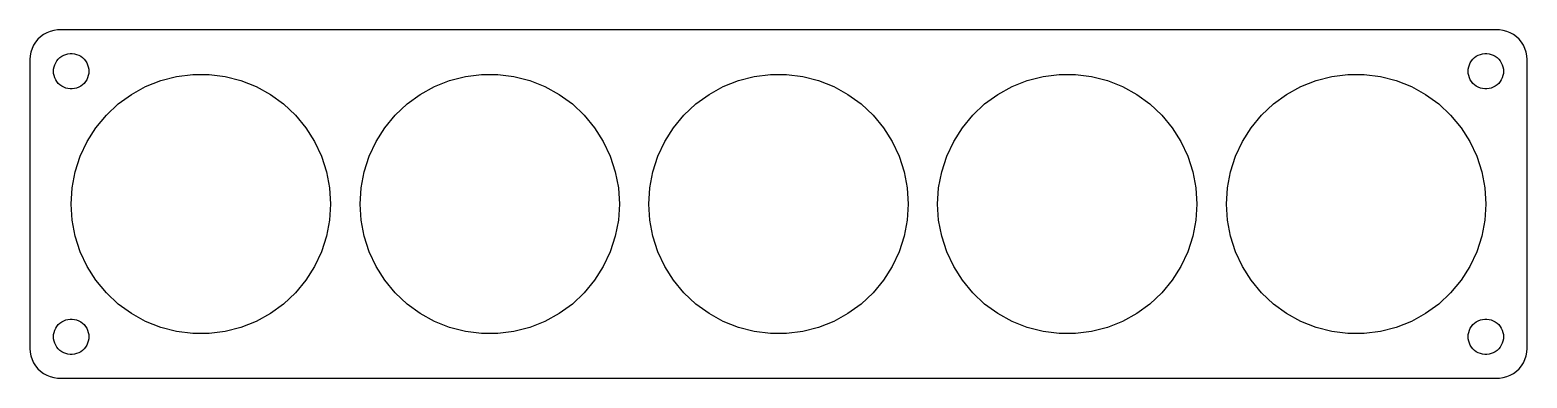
# Model space of a CAD drawing. Header units: metres. Extents: x -127 to 127, y -29 to 29.
import ezdxf

# ---------------------------------------------------------------- set-up
doc = ezdxf.new("R2010")
doc.units = ezdxf.units.M

msp = doc.modelspace()

# ---------------------------------------------------------------- linework, layer by layer
for p, q in [((-125.187, 28.3526), (-125.645, 27.9227)), ((-124.679, 28.7216), (-125.187, 28.3526)), ((-124.129, 29.0241), (-124.679, 28.7216)), ((-123.545, 29.2553), (-124.129, 29.0241)), ((-122.937, 29.4114), (-123.545, 29.2553)), ((-122.314, 29.4901), (-122.937, 29.4114)), ((122.314, 29.4901), (-122.314, 29.4901)), ((122.937, 29.4114), (122.314, 29.4901)), ((123.545, 29.2553), (122.937, 29.4114)), ((124.129, 29.0241), (123.545, 29.2553)), ((124.679, 28.7216), (124.129, 29.0241)), ((125.187, 28.3526), (124.679, 28.7216)), ((125.645, 27.9227), (125.187, 28.3526)), ((-126.843, 25.7434), (-126.961, 25.1267)), ((-126.649, 26.3406), (-126.843, 25.7434)), ((-126.382, 26.9088), (-126.649, 26.3406)), ((-126.045, 27.4389), (-126.382, 26.9088)), ((-125.645, 27.9227), (-126.045, 27.4389)), ((-120.927, 25.3532), (-120.562, 25.4469)), ((-120.562, 25.4469), (-120.188, 25.4941)), ((-120.188, 25.4941), (-119.812, 25.4941)), ((-119.812, 25.4941), (-119.438, 25.4469)), ((-119.438, 25.4469), (-119.073, 25.3532)), ((119.073, 25.3532), (119.438, 25.4469)), ((119.438, 25.4469), (119.812, 25.4941)), ((119.812, 25.4941), (120.188, 25.4941)), ((120.188, 25.4941), (120.562, 25.4469)), ((120.562, 25.4469), (120.927, 25.3532)), ((126.045, 27.4389), (125.645, 27.9227)), ((126.382, 26.9088), (126.045, 27.4389)), ((126.649, 26.3406), (126.382, 26.9088)), ((126.843, 25.7434), (126.649, 26.3406)), ((126.961, 25.1267), (126.843, 25.7434)), ((-126.961, 25.1267), (-127, 24.5)), ((-127, 24.5), (-127, -24.5)), ((-123, 22.5), (-122.976, 22.876)), ((-122.976, 22.876), (-122.906, 23.2461)), ((-122.906, 23.2461), (-122.789, 23.6044)), ((-122.789, 23.6044), (-122.629, 23.9453)), ((-122.629, 23.9453), (-122.427, 24.2634)), ((-122.427, 24.2634), (-122.187, 24.5536)), ((-122.187, 24.5536), (-121.912, 24.8115)), ((-121.912, 24.8115), (-121.607, 25.033)), ((-121.607, 25.033), (-121.277, 25.2145)), ((-121.277, 25.2145), (-120.927, 25.3532)), ((-119.073, 25.3532), (-118.723, 25.2145)), ((-118.723, 25.2145), (-118.393, 25.033)), ((-118.393, 25.033), (-118.088, 24.8115)), ((-118.088, 24.8115), (-117.813, 24.5536)), ((-117.813, 24.5536), (-117.573, 24.2634)), ((-117.573, 24.2634), (-117.371, 23.9453)), ((-117.371, 23.9453), (-117.211, 23.6044)), ((-117.211, 23.6044), (-117.094, 23.2461)), ((-117.094, 23.2461), (-117.024, 22.876)), ((-117.024, 22.876), (-117, 22.5)), ((117, 22.5), (117.024, 22.876)), ((117.024, 22.876), (117.094, 23.2461)), ((117.094, 23.2461), (117.211, 23.6044)), ((117.211, 23.6044), (117.371, 23.9453)), ((117.371, 23.9453), (117.573, 24.2634)), ((117.573, 24.2634), (117.813, 24.5536)), ((117.813, 24.5536), (118.088, 24.8115)), ((118.088, 24.8115), (118.393, 25.033)), ((118.393, 25.033), (118.723, 25.2145)), ((118.723, 25.2145), (119.073, 25.3532)), ((120.927, 25.3532), (121.277, 25.2145)), ((121.277, 25.2145), (121.607, 25.033)), ((121.607, 25.033), (121.912, 24.8115)), ((121.912, 24.8115), (122.187, 24.5536)), ((122.187, 24.5536), (122.427, 24.2634)), ((122.427, 24.2634), (122.629, 23.9453)), ((122.629, 23.9453), (122.789, 23.6044)), ((122.789, 23.6044), (122.906, 23.2461)), ((122.906, 23.2461), (122.976, 22.876)), ((122.976, 22.876), (123, 22.5)), ((127, 24.5), (126.961, 25.1267)), ((127, -24.5), (127, 24.5)), ((-122.976, 22.124), (-123, 22.5)), ((-122.906, 21.7539), (-122.976, 22.124)), ((-122.789, 21.3956), (-122.906, 21.7539)), ((-122.629, 21.0547), (-122.789, 21.3956)), ((-122.427, 20.7366), (-122.629, 21.0547)), ((-122.187, 20.4464), (-122.427, 20.7366)), ((-121.912, 20.1884), (-122.187, 20.4464)), ((-117.813, 20.4464), (-118.088, 20.1884)), ((-117.573, 20.7366), (-117.813, 20.4464)), ((-117.371, 21.0547), (-117.573, 20.7366)), ((-117.211, 21.3956), (-117.371, 21.0547)), ((-117.094, 21.7539), (-117.211, 21.3956)), ((-117.024, 22.124), (-117.094, 21.7539)), ((-117, 22.5), (-117.024, 22.124)), ((-107.367, 19.9062), (-104.798, 20.9232)), ((-104.798, 20.9232), (-102.122, 21.6103)), ((-102.122, 21.6103), (-99.3814, 21.9566)), ((-99.3814, 21.9566), (-96.6186, 21.9566)), ((-96.6186, 21.9566), (-93.8776, 21.6103)), ((-93.8776, 21.6103), (-91.2016, 20.9232)), ((-91.2016, 20.9232), (-88.6329, 19.9062)), ((-58.3671, 19.9062), (-55.7984, 20.9232)), ((-55.7984, 20.9232), (-53.1224, 21.6103)), ((-53.1224, 21.6103), (-50.3814, 21.9566)), ((-50.3814, 21.9566), (-47.6186, 21.9566)), ((-47.6186, 21.9566), (-44.8776, 21.6103)), ((-44.8776, 21.6103), (-42.2016, 20.9232)), ((-42.2016, 20.9232), (-39.6328, 19.9062)), ((-9.36714, 19.9062), (-6.79837, 20.9232)), ((-6.79837, 20.9232), (-4.12238, 21.6103)), ((-4.12238, 21.6103), (-1.38138, 21.9566)), ((-1.38138, 21.9566), (1.38138, 21.9566)), ((1.38138, 21.9566), (4.12238, 21.6103)), ((4.12238, 21.6103), (6.79837, 20.9232)), ((6.79837, 20.9232), (9.36714, 19.9062)), ((39.6328, 19.9062), (42.2016, 20.9232)), ((42.2016, 20.9232), (44.8776, 21.6103)), ((44.8776, 21.6103), (47.6186, 21.9566)), ((47.6186, 21.9566), (50.3814, 21.9566)), ((50.3814, 21.9566), (53.1224, 21.6103)), ((53.1224, 21.6103), (55.7984, 20.9232)), ((55.7984, 20.9232), (58.3671, 19.9062)), ((88.6329, 19.9062), (91.2016, 20.9232)), ((91.2016, 20.9232), (93.8776, 21.6103)), ((93.8776, 21.6103), (96.6186, 21.9566)), ((96.6186, 21.9566), (99.3814, 21.9566)), ((99.3814, 21.9566), (102.122, 21.6103)), ((102.122, 21.6103), (104.798, 20.9232)), ((104.798, 20.9232), (107.367, 19.9062)), ((117.024, 22.124), (117, 22.5)), ((117.094, 21.7539), (117.024, 22.124)), ((117.211, 21.3956), (117.094, 21.7539)), ((117.371, 21.0547), (117.211, 21.3956)), ((117.573, 20.7366), (117.371, 21.0547)), ((117.813, 20.4464), (117.573, 20.7366)), ((118.088, 20.1884), (117.813, 20.4464)), ((122.187, 20.4464), (121.912, 20.1884)), ((122.427, 20.7366), (122.187, 20.4464)), ((122.629, 21.0547), (122.427, 20.7366)), ((122.789, 21.3956), (122.629, 21.0547)), ((122.906, 21.7539), (122.789, 21.3956)), ((122.976, 22.124), (122.906, 21.7539)), ((123, 22.5), (122.976, 22.124)), ((-121.607, 19.967), (-121.912, 20.1884)), ((-121.277, 19.7855), (-121.607, 19.967)), ((-120.927, 19.6468), (-121.277, 19.7855)), ((-120.562, 19.5531), (-120.927, 19.6468)), ((-120.188, 19.5059), (-120.562, 19.5531)), ((-119.812, 19.5059), (-120.188, 19.5059)), ((-119.438, 19.5531), (-119.812, 19.5059)), ((-119.073, 19.6468), (-119.438, 19.5531)), ((-118.723, 19.7855), (-119.073, 19.6468)), ((-118.393, 19.967), (-118.723, 19.7855)), ((-118.088, 20.1884), (-118.393, 19.967)), ((-112.023, 16.9513), (-109.788, 18.5752)), ((-109.788, 18.5752), (-107.367, 19.9062)), ((-88.6329, 19.9062), (-86.2118, 18.5752)), ((-86.2118, 18.5752), (-83.9767, 16.9513)), ((-63.0233, 16.9513), (-60.7882, 18.5752)), ((-60.7882, 18.5752), (-58.3671, 19.9062)), ((-39.6328, 19.9062), (-37.2118, 18.5752)), ((-37.2118, 18.5752), (-34.9767, 16.9513)), ((-14.0233, 16.9513), (-11.7882, 18.5752)), ((-11.7882, 18.5752), (-9.36714, 19.9062)), ((9.36714, 19.9062), (11.7882, 18.5752)), ((11.7882, 18.5752), (14.0233, 16.9513)), ((34.9767, 16.9513), (37.2118, 18.5752)), ((37.2118, 18.5752), (39.6328, 19.9062)), ((58.3671, 19.9062), (60.7882, 18.5752)), ((60.7882, 18.5752), (63.0233, 16.9513)), ((83.9767, 16.9513), (86.2118, 18.5752)), ((86.2118, 18.5752), (88.6329, 19.9062)), ((107.367, 19.9062), (109.788, 18.5752)), ((109.788, 18.5752), (112.023, 16.9513)), ((118.393, 19.967), (118.088, 20.1884)), ((118.723, 19.7855), (118.393, 19.967)), ((119.073, 19.6468), (118.723, 19.7855)), ((119.438, 19.5531), (119.073, 19.6468)), ((119.812, 19.5059), (119.438, 19.5531)), ((120.188, 19.5059), (119.812, 19.5059)), ((120.562, 19.5531), (120.188, 19.5059)), ((120.927, 19.6468), (120.562, 19.5531)), ((121.277, 19.7855), (120.927, 19.6468)), ((121.607, 19.967), (121.277, 19.7855)), ((121.912, 20.1884), (121.607, 19.967)), ((-114.037, 15.06), (-112.023, 16.9513)), ((-83.9767, 16.9513), (-81.9627, 15.06)), ((-65.0373, 15.06), (-63.0233, 16.9513)), ((-34.9767, 16.9513), (-32.9627, 15.06)), ((-16.0373, 15.06), (-14.0233, 16.9513)), ((14.0233, 16.9513), (16.0373, 15.06)), ((32.9627, 15.06), (34.9767, 16.9513)), ((63.0233, 16.9513), (65.0373, 15.06)), ((81.9627, 15.06), (83.9767, 16.9513)), ((112.023, 16.9513), (114.037, 15.06)), ((-117.279, 10.5986), (-115.798, 12.9313)), ((-115.798, 12.9313), (-114.037, 15.06)), ((-81.9627, 15.06), (-80.2016, 12.9313)), ((-80.2016, 12.9313), (-78.7213, 10.5986)), ((-68.2787, 10.5986), (-66.7984, 12.9313)), ((-66.7984, 12.9313), (-65.0373, 15.06)), ((-32.9627, 15.06), (-31.2016, 12.9313)), ((-31.2016, 12.9313), (-29.7213, 10.5986)), ((-19.2787, 10.5986), (-17.7984, 12.9313)), ((-17.7984, 12.9313), (-16.0373, 15.06)), ((16.0373, 15.06), (17.7984, 12.9313)), ((17.7984, 12.9313), (19.2787, 10.5986)), ((29.7213, 10.5986), (31.2016, 12.9313)), ((31.2016, 12.9313), (32.9627, 15.06)), ((65.0373, 15.06), (66.7984, 12.9313)), ((66.7984, 12.9313), (68.2787, 10.5986)), ((78.7213, 10.5986), (80.2016, 12.9313)), ((80.2016, 12.9313), (81.9627, 15.06)), ((114.037, 15.06), (115.798, 12.9313)), ((115.798, 12.9313), (117.279, 10.5986)), ((-118.455, 8.09874), (-117.279, 10.5986)), ((-78.7213, 10.5986), (-77.5449, 8.09874)), ((-69.4551, 8.09874), (-68.2787, 10.5986)), ((-29.7213, 10.5986), (-28.5449, 8.09874)), ((-20.4551, 8.09874), (-19.2787, 10.5986)), ((19.2787, 10.5986), (20.4551, 8.09874)), ((28.5449, 8.09874), (29.7213, 10.5986)), ((68.2787, 10.5986), (69.4551, 8.09874)), ((77.5449, 8.09874), (78.7213, 10.5986)), ((117.279, 10.5986), (118.455, 8.09874)), ((-119.309, 5.47118), (-118.455, 8.09874)), ((-77.5449, 8.09874), (-76.6912, 5.47118)), ((-70.3088, 5.47118), (-69.4551, 8.09874)), ((-28.5449, 8.09874), (-27.6912, 5.47118)), ((-21.3088, 5.47118), (-20.4551, 8.09874)), ((20.4551, 8.09874), (21.3088, 5.47118)), ((27.6912, 5.47118), (28.5449, 8.09874)), ((69.4551, 8.09874), (70.3088, 5.47118)), ((76.6912, 5.47118), (77.5449, 8.09874)), ((118.455, 8.09874), (119.309, 5.47118)), ((-119.827, 2.75732), (-119.309, 5.47118)), ((-76.6912, 5.47118), (-76.1735, 2.75732)), ((-70.8265, 2.75732), (-70.3088, 5.47118)), ((-27.6912, 5.47118), (-27.1735, 2.75732)), ((-21.8265, 2.75732), (-21.3088, 5.47118)), ((21.3088, 5.47118), (21.8265, 2.75732)), ((27.1735, 2.75732), (27.6912, 5.47118)), ((70.3088, 5.47118), (70.8265, 2.75732)), ((76.1735, 2.75732), (76.6912, 5.47118)), ((119.309, 5.47118), (119.827, 2.75732)), ((-120, 0), (-119.827, 2.75732)), ((-76.1735, 2.75732), (-76, 0)), ((-71, 0), (-70.8265, 2.75732)), ((-27.1735, 2.75732), (-27, 0)), ((-22, 0), (-21.8265, 2.75732)), ((21.8265, 2.75732), (22, 0)), ((27, 0), (27.1735, 2.75732)), ((70.8265, 2.75732), (71, 0)), ((76, 0), (76.1735, 2.75732)), ((119.827, 2.75732), (120, 0)), ((-119.827, -2.75732), (-120, 0)), ((-76, 0), (-76.1735, -2.75732)), ((-70.8265, -2.75732), (-71, 0)), ((-27, 0), (-27.1735, -2.75732)), ((-21.8265, -2.75732), (-22, 0)), ((22, 0), (21.8265, -2.75732)), ((27.1735, -2.75732), (27, 0)), ((71, 0), (70.8265, -2.75732)), ((76.1735, -2.75732), (76, 0)), ((120, 0), (119.827, -2.75732)), ((-119.309, -5.47118), (-119.827, -2.75732)), ((-76.1735, -2.75732), (-76.6912, -5.47118)), ((-70.3088, -5.47118), (-70.8265, -2.75732)), ((-27.1735, -2.75732), (-27.6912, -5.47118)), ((-21.3088, -5.47118), (-21.8265, -2.75732)), ((21.8265, -2.75732), (21.3088, -5.47118)), ((27.6912, -5.47118), (27.1735, -2.75732)), ((70.8265, -2.75732), (70.3088, -5.47118)), ((76.6912, -5.47118), (76.1735, -2.75732)), ((119.827, -2.75732), (119.309, -5.47118)), ((-118.455, -8.09874), (-119.309, -5.47118)), ((-76.6912, -5.47118), (-77.5449, -8.09874)), ((-69.4551, -8.09874), (-70.3088, -5.47118)), ((-27.6912, -5.47118), (-28.5449, -8.09874)), ((-20.4551, -8.09874), (-21.3088, -5.47118)), ((21.3088, -5.47118), (20.4551, -8.09874)), ((28.5449, -8.09874), (27.6912, -5.47118)), ((70.3088, -5.47118), (69.4551, -8.09874)), ((77.5449, -8.09874), (76.6912, -5.47118)), ((119.309, -5.47118), (118.455, -8.09874)), ((-117.279, -10.5986), (-118.455, -8.09874)), ((-77.5449, -8.09874), (-78.7213, -10.5986)), ((-68.2787, -10.5986), (-69.4551, -8.09874)), ((-28.5449, -8.09874), (-29.7213, -10.5986)), ((-19.2787, -10.5986), (-20.4551, -8.09874)), ((20.4551, -8.09874), (19.2787, -10.5986)), ((29.7213, -10.5986), (28.5449, -8.09874)), ((69.4551, -8.09874), (68.2787, -10.5986)), ((78.7213, -10.5986), (77.5449, -8.09874)), ((118.455, -8.09874), (117.279, -10.5986)), ((-115.798, -12.9313), (-117.279, -10.5986)), ((-78.7213, -10.5986), (-80.2016, -12.9313)), ((-66.7984, -12.9313), (-68.2787, -10.5986)), ((-29.7213, -10.5986), (-31.2016, -12.9313)), ((-17.7984, -12.9313), (-19.2787, -10.5986)), ((19.2787, -10.5986), (17.7984, -12.9313)), ((31.2016, -12.9313), (29.7213, -10.5986)), ((68.2787, -10.5986), (66.7984, -12.9313)), ((80.2016, -12.9313), (78.7213, -10.5986)), ((117.279, -10.5986), (115.798, -12.9313)), ((-114.037, -15.06), (-115.798, -12.9313)), ((-112.023, -16.9513), (-114.037, -15.06)), ((-81.9627, -15.06), (-83.9767, -16.9513)), ((-80.2016, -12.9313), (-81.9627, -15.06)), ((-65.0373, -15.06), (-66.7984, -12.9313)), ((-63.0233, -16.9513), (-65.0373, -15.06)), ((-32.9627, -15.06), (-34.9767, -16.9513)), ((-31.2016, -12.9313), (-32.9627, -15.06)), ((-16.0373, -15.06), (-17.7984, -12.9313)), ((-14.0233, -16.9513), (-16.0373, -15.06)), ((16.0373, -15.06), (14.0233, -16.9513)), ((17.7984, -12.9313), (16.0373, -15.06)), ((32.9627, -15.06), (31.2016, -12.9313)), ((34.9767, -16.9513), (32.9627, -15.06)), ((65.0373, -15.06), (63.0233, -16.9513)), ((66.7984, -12.9313), (65.0373, -15.06)), ((81.9627, -15.06), (80.2016, -12.9313)), ((83.9767, -16.9513), (81.9627, -15.06)), ((114.037, -15.06), (112.023, -16.9513)), ((115.798, -12.9313), (114.037, -15.06)), ((-109.788, -18.5752), (-112.023, -16.9513)), ((-83.9767, -16.9513), (-86.2118, -18.5752)), ((-60.7882, -18.5752), (-63.0233, -16.9513)), ((-34.9767, -16.9513), (-37.2118, -18.5752)), ((-11.7882, -18.5752), (-14.0233, -16.9513)), ((14.0233, -16.9513), (11.7882, -18.5752)), ((37.2118, -18.5752), (34.9767, -16.9513)), ((63.0233, -16.9513), (60.7882, -18.5752)), ((86.2118, -18.5752), (83.9767, -16.9513)), ((112.023, -16.9513), (109.788, -18.5752)), ((-122.187, -20.4464), (-121.912, -20.1884)), ((-121.912, -20.1884), (-121.607, -19.967)), ((-121.607, -19.967), (-121.277, -19.7855)), ((-121.277, -19.7855), (-120.927, -19.6468)), ((-120.927, -19.6468), (-120.562, -19.5531)), ((-120.562, -19.5531), (-120.188, -19.5059)), ((-120.188, -19.5059), (-119.812, -19.5059)), ((-119.812, -19.5059), (-119.438, -19.5531)), ((-119.438, -19.5531), (-119.073, -19.6468)), ((-119.073, -19.6468), (-118.723, -19.7855)), ((-118.723, -19.7855), (-118.393, -19.967)), ((-118.393, -19.967), (-118.088, -20.1884)), ((-118.088, -20.1884), (-117.813, -20.4464)), ((-107.367, -19.9062), (-109.788, -18.5752)), ((-104.798, -20.9232), (-107.367, -19.9062)), ((-88.6329, -19.9062), (-91.2016, -20.9232)), ((-86.2118, -18.5752), (-88.6329, -19.9062)), ((-58.3671, -19.9062), (-60.7882, -18.5752)), ((-55.7984, -20.9232), (-58.3671, -19.9062)), ((-39.6328, -19.9062), (-42.2016, -20.9232)), ((-37.2118, -18.5752), (-39.6328, -19.9062)), ((-9.36714, -19.9062), (-11.7882, -18.5752)), ((-6.79837, -20.9232), (-9.36714, -19.9062)), ((9.36714, -19.9062), (6.79837, -20.9232)), ((11.7882, -18.5752), (9.36714, -19.9062)), ((39.6328, -19.9062), (37.2118, -18.5752)), ((42.2016, -20.9232), (39.6328, -19.9062)), ((58.3671, -19.9062), (55.7984, -20.9232)), ((60.7882, -18.5752), (58.3671, -19.9062)), ((88.6329, -19.9062), (86.2118, -18.5752)), ((91.2016, -20.9232), (88.6329, -19.9062)), ((107.367, -19.9062), (104.798, -20.9232)), ((109.788, -18.5752), (107.367, -19.9062)), ((117.813, -20.4464), (118.088, -20.1884)), ((118.088, -20.1884), (118.393, -19.967)), ((118.393, -19.967), (118.723, -19.7855)), ((118.723, -19.7855), (119.073, -19.6468)), ((119.073, -19.6468), (119.438, -19.5531)), ((119.438, -19.5531), (119.812, -19.5059)), ((119.812, -19.5059), (120.188, -19.5059)), ((120.188, -19.5059), (120.562, -19.5531)), ((120.562, -19.5531), (120.927, -19.6468)), ((120.927, -19.6468), (121.277, -19.7855)), ((121.277, -19.7855), (121.607, -19.967)), ((121.607, -19.967), (121.912, -20.1884)), ((121.912, -20.1884), (122.187, -20.4464)), ((-123, -22.5), (-122.976, -22.124)), ((-122.976, -22.876), (-123, -22.5)), ((-122.976, -22.124), (-122.906, -21.7539)), ((-122.906, -21.7539), (-122.789, -21.3956)), ((-122.789, -21.3956), (-122.629, -21.0547)), ((-122.629, -21.0547), (-122.427, -20.7366)), ((-122.427, -20.7366), (-122.187, -20.4464)), ((-117.813, -20.4464), (-117.573, -20.7366)), ((-117.573, -20.7366), (-117.371, -21.0547)), ((-117.371, -21.0547), (-117.211, -21.3956)), ((-117.211, -21.3956), (-117.094, -21.7539)), ((-117.094, -21.7539), (-117.024, -22.124)), ((-117.024, -22.124), (-117, -22.5)), ((-117, -22.5), (-117.024, -22.876)), ((-102.122, -21.6103), (-104.798, -20.9232)), ((-99.3814, -21.9566), (-102.122, -21.6103)), ((-96.6186, -21.9566), (-99.3814, -21.9566)), ((-93.8776, -21.6103), (-96.6186, -21.9566)), ((-91.2016, -20.9232), (-93.8776, -21.6103)), ((-53.1224, -21.6103), (-55.7984, -20.9232)), ((-50.3814, -21.9566), (-53.1224, -21.6103)), ((-47.6186, -21.9566), (-50.3814, -21.9566)), ((-44.8776, -21.6103), (-47.6186, -21.9566)), ((-42.2016, -20.9232), (-44.8776, -21.6103)), ((-4.12238, -21.6103), (-6.79837, -20.9232)), ((-1.38138, -21.9566), (-4.12238, -21.6103)), ((1.38138, -21.9566), (-1.38138, -21.9566)), ((4.12238, -21.6103), (1.38138, -21.9566)), ((6.79837, -20.9232), (4.12238, -21.6103)), ((44.8776, -21.6103), (42.2016, -20.9232)), ((47.6186, -21.9566), (44.8776, -21.6103)), ((50.3814, -21.9566), (47.6186, -21.9566)), ((53.1224, -21.6103), (50.3814, -21.9566)), ((55.7984, -20.9232), (53.1224, -21.6103)), ((93.8776, -21.6103), (91.2016, -20.9232)), ((96.6186, -21.9566), (93.8776, -21.6103)), ((99.3814, -21.9566), (96.6186, -21.9566)), ((102.122, -21.6103), (99.3814, -21.9566)), ((104.798, -20.9232), (102.122, -21.6103)), ((117, -22.5), (117.024, -22.124)), ((117.024, -22.876), (117, -22.5)), ((117.024, -22.124), (117.094, -21.7539)), ((117.094, -21.7539), (117.211, -21.3956)), ((117.211, -21.3956), (117.371, -21.0547)), ((117.371, -21.0547), (117.573, -20.7366)), ((117.573, -20.7366), (117.813, -20.4464)), ((122.187, -20.4464), (122.427, -20.7366)), ((122.427, -20.7366), (122.629, -21.0547)), ((122.629, -21.0547), (122.789, -21.3956)), ((122.789, -21.3956), (122.906, -21.7539)), ((122.906, -21.7539), (122.976, -22.124)), ((122.976, -22.124), (123, -22.5)), ((123, -22.5), (122.976, -22.876)), ((-127, -24.5), (-126.961, -25.1267)), ((-126.961, -25.1267), (-126.843, -25.7434)), ((-122.906, -23.2461), (-122.976, -22.876)), ((-122.789, -23.6044), (-122.906, -23.2461)), ((-122.629, -23.9453), (-122.789, -23.6044)), ((-122.427, -24.2634), (-122.629, -23.9453)), ((-122.187, -24.5536), (-122.427, -24.2634)), ((-121.912, -24.8115), (-122.187, -24.5536)), ((-121.607, -25.033), (-121.912, -24.8115)), ((-121.277, -25.2145), (-121.607, -25.033)), ((-120.927, -25.3532), (-121.277, -25.2145)), ((-120.562, -25.4469), (-120.927, -25.3532)), ((-119.073, -25.3532), (-119.438, -25.4469)), ((-118.723, -25.2145), (-119.073, -25.3532)), ((-118.393, -25.033), (-118.723, -25.2145)), ((-118.088, -24.8115), (-118.393, -25.033)), ((-117.813, -24.5536), (-118.088, -24.8115)), ((-117.573, -24.2634), (-117.813, -24.5536)), ((-117.371, -23.9453), (-117.573, -24.2634)), ((-117.211, -23.6044), (-117.371, -23.9453)), ((-117.094, -23.2461), (-117.211, -23.6044)), ((-117.024, -22.876), (-117.094, -23.2461)), ((117.094, -23.2461), (117.024, -22.876)), ((117.211, -23.6044), (117.094, -23.2461)), ((117.371, -23.9453), (117.211, -23.6044)), ((117.573, -24.2634), (117.371, -23.9453)), ((117.813, -24.5536), (117.573, -24.2634)), ((118.088, -24.8115), (117.813, -24.5536)), ((118.393, -25.033), (118.088, -24.8115)), ((118.723, -25.2145), (118.393, -25.033)), ((119.073, -25.3532), (118.723, -25.2145)), ((119.438, -25.4469), (119.073, -25.3532)), ((120.927, -25.3532), (120.562, -25.4469)), ((121.277, -25.2145), (120.927, -25.3532)), ((121.607, -25.033), (121.277, -25.2145)), ((121.912, -24.8115), (121.607, -25.033)), ((122.187, -24.5536), (121.912, -24.8115)), ((122.427, -24.2634), (122.187, -24.5536)), ((122.629, -23.9453), (122.427, -24.2634)), ((122.789, -23.6044), (122.629, -23.9453)), ((122.906, -23.2461), (122.789, -23.6044)), ((122.976, -22.876), (122.906, -23.2461)), ((126.843, -25.7434), (126.961, -25.1267)), ((126.961, -25.1267), (127, -24.5)), ((-126.843, -25.7434), (-126.649, -26.3406)), ((-126.649, -26.3406), (-126.382, -26.9088)), ((-126.382, -26.9088), (-126.045, -27.4389)), ((-126.045, -27.4389), (-125.645, -27.9227)), ((-125.645, -27.9227), (-125.187, -28.3526)), ((-120.188, -25.4941), (-120.562, -25.4469)), ((-119.812, -25.4941), (-120.188, -25.4941)), ((-119.438, -25.4469), (-119.812, -25.4941)), ((119.812, -25.4941), (119.438, -25.4469)), ((120.188, -25.4941), (119.812, -25.4941)), ((120.562, -25.4469), (120.188, -25.4941)), ((125.187, -28.3526), (125.645, -27.9227)), ((125.645, -27.9227), (126.045, -27.4389)), ((126.045, -27.4389), (126.382, -26.9088)), ((126.382, -26.9088), (126.649, -26.3406)), ((126.649, -26.3406), (126.843, -25.7434)), ((-125.187, -28.3526), (-124.679, -28.7216)), ((-124.679, -28.7216), (-124.129, -29.0241)), ((-124.129, -29.0241), (-123.545, -29.2553)), ((-123.545, -29.2553), (-122.937, -29.4114)), ((-122.937, -29.4114), (-122.314, -29.4901)), ((-122.314, -29.4901), (122.314, -29.4901)), ((122.314, -29.4901), (122.937, -29.4114)), ((122.937, -29.4114), (123.545, -29.2553)), ((123.545, -29.2553), (124.129, -29.0241)), ((124.129, -29.0241), (124.679, -28.7216)), ((124.679, -28.7216), (125.187, -28.3526))]:
    msp.add_line(p, q)

doc.saveas('drawing.dxf')
